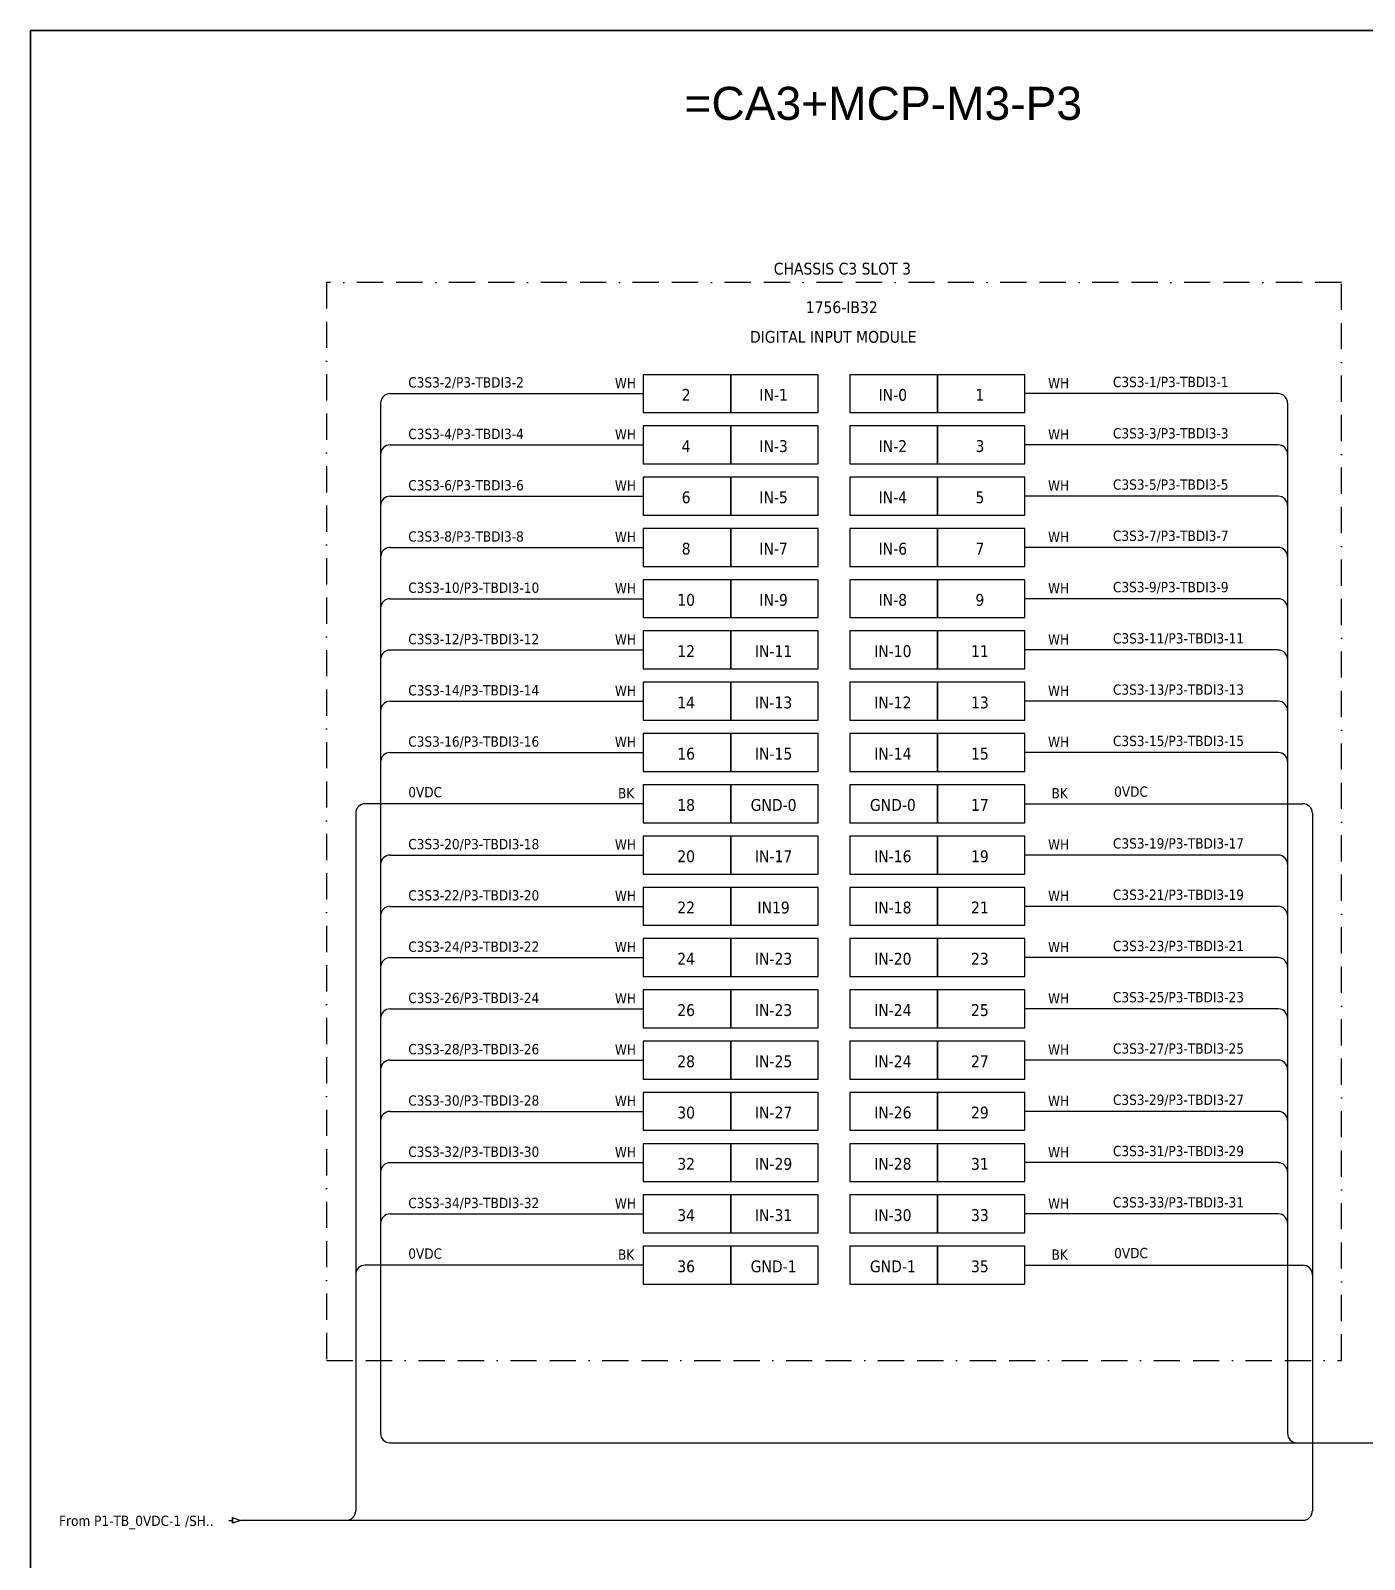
# Model space of a CAD drawing. Header units: millimetres. Extents: x 0 to 62600, y 0 to 14837.
# Drawn here: x 12580 to 13872, y 7233 to 8713 of the extents above; entities that cross this region are included whole.
import ezdxf
from ezdxf.enums import TextEntityAlignment as Align

# ---------------------------------------------------------------- set-up
doc = ezdxf.new("R2010")
doc.units = ezdxf.units.MM
doc.linetypes.add('BORDERX2', pattern=[88.9, 25.4, -12.7, 25.4, -12.7, 0, -12.7])
for name, color, linetype in [('HELPPOINT', 7, 'Continuous'), ('VECTORS', 7, 'Continuous'), ('x01001-FrameArea', 2, 'BORDERX2')]:
    doc.layers.add(name, color=color, linetype=linetype)
doc.layers.add('IE-EQUIP', color=253, linetype='Continuous', lineweight=25)
doc.layers.add('IE-WIRE', color=7, linetype='Continuous', lineweight=25)
doc.styles.get("Standard").update_dxf_attribs({"font": 'arial.ttf'})
doc.styles.add('Tahoma', font='')
doc.styles.get('Tahoma').set_extended_font_data('Tahoma')

# ---------------------------------------------------------------- blocks, each defined once
blk = doc.blocks.new('xTerminal_fr_to')
at = {"layer": 'VECTORS', "color": 1, "true_color": 0xff0000}
for p, q in [((-11.3, 0), (-7.8, 0)), ((-7.8, 2.8), (0, 0)), ((-7.8, -2.8), (-7.8, 2.8)), ((-7.8, 2.8), (0, 0)), ((-7.8, 2.8), (-7.8, -2.8)), ((0, 0), (-7.8, -2.8)), ((0, 0), (-7.8, -2.8))]:
    blk.add_line(p, q, dxfattribs=at)

msp = doc.modelspace()

# ---------------------------------------------------------------- linework, layer by layer
at = {"layer": 'HELPPOINT', "color": 4, "lineweight": 35}
for p, q in [((12579.9, 6008.4), (12579.9, 8712.6)), ((12579.9, 8712.6), (16473.2, 8712.6)), ((12579.9, 6008.4), (12579.9, 8712.6)), ((12579.9, 8712.6), (16473.2, 8712.6))]:
    msp.add_line(p, q, dxfattribs=at)
at = {"layer": 'IE-EQUIP', "linetype": 'Continuous', "ltscale": 25.4}
for points in [[(13173.3, 8342.8), (13258, 8342.8), (13258, 8379.5), (13173.3, 8379.5)], [(13258, 8342.8), (13342.6, 8342.8), (13342.6, 8379.5), (13258, 8379.5)], [(13373.5, 8342.8), (13458.1, 8342.8), (13458.1, 8379.5), (13373.5, 8379.5)], [(13458.1, 8342.8), (13542.8, 8342.8), (13542.8, 8379.5), (13458.1, 8379.5)], [(13173.3, 8293.2), (13258, 8293.2), (13258, 8329.9), (13173.3, 8329.9)], [(13258, 8293.2), (13342.6, 8293.2), (13342.6, 8329.9), (13258, 8329.9)], [(13373.5, 8293.2), (13458.1, 8293.2), (13458.1, 8329.9), (13373.5, 8329.9)], [(13458.1, 8293.2), (13542.8, 8293.2), (13542.8, 8329.9), (13458.1, 8329.9)], [(13173.3, 8243.6), (13258, 8243.6), (13258, 8280.3), (13173.3, 8280.3)], [(13258, 8243.6), (13342.6, 8243.6), (13342.6, 8280.3), (13258, 8280.3)], [(13373.5, 8243.6), (13458.1, 8243.6), (13458.1, 8280.3), (13373.5, 8280.3)], [(13458.1, 8243.6), (13542.8, 8243.6), (13542.8, 8280.3), (13458.1, 8280.3)], [(13173.3, 8193.9), (13258, 8193.9), (13258, 8230.6), (13173.3, 8230.6)], [(13258, 8193.9), (13342.6, 8193.9), (13342.6, 8230.6), (13258, 8230.6)], [(13373.5, 8193.9), (13458.1, 8193.9), (13458.1, 8230.6), (13373.5, 8230.6)], [(13458.1, 8193.9), (13542.8, 8193.9), (13542.8, 8230.6), (13458.1, 8230.6)], [(13173.3, 8144.3), (13258, 8144.3), (13258, 8181), (13173.3, 8181)], [(13258, 8144.3), (13342.6, 8144.3), (13342.6, 8181), (13258, 8181)], [(13373.5, 8144.3), (13458.1, 8144.3), (13458.1, 8181), (13373.5, 8181)], [(13458.1, 8144.3), (13542.8, 8144.3), (13542.8, 8181), (13458.1, 8181)], [(13173.3, 8094.7), (13258, 8094.7), (13258, 8131.4), (13173.3, 8131.4)], [(13258, 8094.7), (13342.6, 8094.7), (13342.6, 8131.4), (13258, 8131.4)], [(13373.5, 8094.7), (13458.1, 8094.7), (13458.1, 8131.4), (13373.5, 8131.4)], [(13458.1, 8094.7), (13542.8, 8094.7), (13542.8, 8131.4), (13458.1, 8131.4)], [(13173.3, 8045), (13258, 8045), (13258, 8081.7), (13173.3, 8081.7)], [(13258, 8045), (13342.6, 8045), (13342.6, 8081.7), (13258, 8081.7)], [(13373.5, 8045), (13458.1, 8045), (13458.1, 8081.7), (13373.5, 8081.7)], [(13458.1, 8045), (13542.8, 8045), (13542.8, 8081.7), (13458.1, 8081.7)], [(13173.3, 7995.4), (13258, 7995.4), (13258, 8032.1), (13173.3, 8032.1)], [(13258, 7995.4), (13342.6, 7995.4), (13342.6, 8032.1), (13258, 8032.1)], [(13373.5, 7995.4), (13458.1, 7995.4), (13458.1, 8032.1), (13373.5, 8032.1)], [(13458.1, 7995.4), (13542.8, 7995.4), (13542.8, 8032.1), (13458.1, 8032.1)], [(13173.3, 7945.8), (13258, 7945.8), (13258, 7982.5), (13173.3, 7982.5)], [(13258, 7945.8), (13342.6, 7945.8), (13342.6, 7982.5), (13258, 7982.5)], [(13373.5, 7945.8), (13458.1, 7945.8), (13458.1, 7982.5), (13373.5, 7982.5)], [(13458.1, 7945.8), (13542.8, 7945.8), (13542.8, 7982.5), (13458.1, 7982.5)], [(13173.3, 7896.1), (13258, 7896.1), (13258, 7932.8), (13173.3, 7932.8)], [(13258, 7896.1), (13342.6, 7896.1), (13342.6, 7932.8), (13258, 7932.8)], [(13373.5, 7896.1), (13458.1, 7896.1), (13458.1, 7932.8), (13373.5, 7932.8)], [(13458.1, 7896.1), (13542.8, 7896.1), (13542.8, 7932.8), (13458.1, 7932.8)], [(13173.3, 7846.5), (13258, 7846.5), (13258, 7883.2), (13173.3, 7883.2)], [(13258, 7846.5), (13342.6, 7846.5), (13342.6, 7883.2), (13258, 7883.2)], [(13373.5, 7846.5), (13458.1, 7846.5), (13458.1, 7883.2), (13373.5, 7883.2)], [(13458.1, 7846.5), (13542.8, 7846.5), (13542.8, 7883.2), (13458.1, 7883.2)], [(13173.3, 7796.9), (13258, 7796.9), (13258, 7833.6), (13173.3, 7833.6)], [(13258, 7796.9), (13342.6, 7796.9), (13342.6, 7833.6), (13258, 7833.6)], [(13373.5, 7796.9), (13458.1, 7796.9), (13458.1, 7833.6), (13373.5, 7833.6)], [(13458.1, 7796.9), (13542.8, 7796.9), (13542.8, 7833.6), (13458.1, 7833.6)], [(13173.3, 7747.2), (13258, 7747.2), (13258, 7783.9), (13173.3, 7783.9)], [(13258, 7747.2), (13342.6, 7747.2), (13342.6, 7783.9), (13258, 7783.9)], [(13373.5, 7747.2), (13458.1, 7747.2), (13458.1, 7783.9), (13373.5, 7783.9)], [(13458.1, 7747.2), (13542.8, 7747.2), (13542.8, 7783.9), (13458.1, 7783.9)], [(13173.3, 7697.6), (13258, 7697.6), (13258, 7734.3), (13173.3, 7734.3)], [(13258, 7697.6), (13342.6, 7697.6), (13342.6, 7734.3), (13258, 7734.3)], [(13373.5, 7697.6), (13458.1, 7697.6), (13458.1, 7734.3), (13373.5, 7734.3)], [(13458.1, 7697.6), (13542.8, 7697.6), (13542.8, 7734.3), (13458.1, 7734.3)], [(13173.3, 7648), (13258, 7648), (13258, 7684.7), (13173.3, 7684.7)], [(13258, 7648), (13342.6, 7648), (13342.6, 7684.7), (13258, 7684.7)], [(13373.5, 7648), (13458.1, 7648), (13458.1, 7684.7), (13373.5, 7684.7)], [(13458.1, 7648), (13542.8, 7648), (13542.8, 7684.7), (13458.1, 7684.7)], [(13173.3, 7598.3), (13258, 7598.3), (13258, 7635), (13173.3, 7635)], [(13258, 7598.3), (13342.6, 7598.3), (13342.6, 7635), (13258, 7635)], [(13373.5, 7598.3), (13458.1, 7598.3), (13458.1, 7635), (13373.5, 7635)], [(13458.1, 7598.3), (13542.8, 7598.3), (13542.8, 7635), (13458.1, 7635)], [(13173.3, 7548.7), (13258, 7548.7), (13258, 7585.4), (13173.3, 7585.4)], [(13258, 7548.7), (13342.6, 7548.7), (13342.6, 7585.4), (13258, 7585.4)], [(13373.5, 7548.7), (13458.1, 7548.7), (13458.1, 7585.4), (13373.5, 7585.4)], [(13458.1, 7548.7), (13542.8, 7548.7), (13542.8, 7585.4), (13458.1, 7585.4)], [(13173.3, 7499.1), (13258, 7499.1), (13258, 7535.8), (13173.3, 7535.8)], [(13258, 7499.1), (13342.6, 7499.1), (13342.6, 7535.8), (13258, 7535.8)], [(13373.5, 7499.1), (13458.1, 7499.1), (13458.1, 7535.8), (13373.5, 7535.8)], [(13458.1, 7499.1), (13542.8, 7499.1), (13542.8, 7535.8), (13458.1, 7535.8)]]:
    msp.add_lwpolyline(points, close=True, dxfattribs=at)
at = {"layer": 'IE-WIRE', "color": 4, "ltscale": 25.4}
for p, q in [((12918.9, 8352), (12918.9, 7354.6)), ((12928.1, 8361.2), (13173.3, 8361.2)), ((13788.1, 8361.2), (13542.8, 8361.2)), ((13797.2, 8352), (13797.2, 7354.6)), ((12928.1, 8311.5), (13173.3, 8311.5)), ((13788.1, 8311.5), (13542.8, 8311.5)), ((12928.1, 8261.9), (13173.3, 8261.9)), ((13788.1, 8261.9), (13542.8, 8261.9)), ((12928.1, 8212.3), (13173.3, 8212.3)), ((13788.1, 8212.3), (13542.8, 8212.3)), ((12928.1, 8162.6), (13173.3, 8162.6)), ((13788.1, 8162.6), (13542.8, 8162.6)), ((12928.1, 8113), (13173.3, 8113)), ((13788.1, 8113), (13542.8, 8113)), ((12928.1, 8063.4), (13173.3, 8063.4)), ((13788.1, 8063.4), (13542.8, 8063.4)), ((12928.1, 8013.7), (13173.3, 8013.7)), ((13788.1, 8013.7), (13542.8, 8013.7)), ((12928.1, 7914.5), (13173.3, 7914.5)), ((13788.1, 7914.5), (13542.8, 7914.5)), ((12928.1, 7864.8), (13173.3, 7864.8)), ((13788.1, 7864.8), (13542.8, 7864.8)), ((12928.1, 7815.2), (13173.3, 7815.2)), ((13788.1, 7815.2), (13542.8, 7815.2)), ((12928.1, 7765.6), (13173.3, 7765.6)), ((13788.1, 7765.6), (13542.8, 7765.6)), ((12928.1, 7715.9), (13173.3, 7715.9)), ((13788.1, 7715.9), (13542.8, 7715.9)), ((12928.1, 7666.3), (13173.3, 7666.3)), ((13788.1, 7666.3), (13542.8, 7666.3)), ((12928.1, 7616.7), (13173.3, 7616.7)), ((13788.1, 7616.7), (13542.8, 7616.7)), ((12928.1, 7567.1), (13173.3, 7567.1)), ((13788.1, 7567.1), (13542.8, 7567.1))]:
    msp.add_line(p, q, dxfattribs=at)
at = {"layer": 'IE-WIRE', "color": 7, "ltscale": 25.4}
for p, q in [((13173.3, 7964.1), (12903.9, 7964.1)), ((13542.8, 7964.1), (13812.2, 7964.1)), ((12894.8, 7955), (12894.8, 7279.4)), ((13821.3, 7955), (13821.3, 7279.4)), ((13173.3, 7517.4), (12903.9, 7517.4)), ((13542.8, 7517.4), (13812.2, 7517.4)), ((13812.3, 7270.4), (12783.3, 7270.4))]:
    msp.add_line(p, q, dxfattribs=at)
at = {"layer": 'IE-WIRE', "color": 4}
msp.add_line((12928, 7345.4), (13969.3, 7345.4), dxfattribs=at)
at = {"layer": 'IE-WIRE', "color": 4, "ltscale": 25.4}
for centre, start, end in [((12928.1, 8352), 90, 180), ((13788.1, 8352), 0, 90), ((12928.1, 8302.4), 90, 180), ((13788.1, 8302.4), 0, 90), ((12928.1, 8252.7), 90, 180), ((13788.1, 8252.7), 0, 90), ((12928.1, 8203.1), 90, 180), ((13788.1, 8203.1), 0, 90), ((12928.1, 8153.5), 90, 180), ((13788.1, 8153.5), 0, 90), ((12928.1, 8103.8), 90, 180), ((13788.1, 8103.8), 0, 90), ((12928.1, 8054.2), 90, 180), ((13788.1, 8054.2), 0, 90), ((12928.1, 8004.6), 90, 180), ((13788.1, 8004.6), 0, 90), ((12928.1, 7905.3), 90, 180), ((13788.1, 7905.3), 0, 90), ((12928.1, 7855.7), 90, 180), ((13788.1, 7855.7), 0, 90), ((12928.1, 7806), 90, 180), ((13788.1, 7806), 0, 90), ((12928.1, 7756.4), 90, 180), ((13788.1, 7756.4), 0, 90), ((12928.1, 7706.8), 90, 180), ((13788.1, 7706.8), 0, 90), ((12928.1, 7657.1), 90, 180), ((13788.1, 7657.1), 0, 90), ((12928.1, 7607.5), 90, 180), ((13788.1, 7607.5), 0, 90), ((12928.1, 7557.9), 90, 180), ((13788.1, 7557.9), 0, 90)]:
    msp.add_arc(centre, 9.17, start, end, dxfattribs=at)
at = {"layer": 'IE-WIRE', "color": 7, "ltscale": 25.4}
for centre, radius, start, end in [((12903.9, 7955), 9.14, 90, 180), ((13812.2, 7955), 9.14, 0, 90), ((12903.9, 7508.3), 9.14, 90, 180), ((13812.2, 7508.3), 9.14, 0, 90), ((12885.8, 7279.4), 8.96, 270, 0), ((13812.3, 7279.4), 8.96, 270, 0), ((13812.3, 7279.4), 8.96, 270, 0)]:
    msp.add_arc(centre, radius, start, end, dxfattribs=at)
at = {"layer": 'IE-WIRE', "color": 4}
for centre in [(12928, 7354.6), (13806.4, 7354.6)]:
    msp.add_arc(centre, 9.14, 180, 270, dxfattribs=at)
at = {"layer": 'x01001-FrameArea'}
msp.add_lwpolyline([(12866.6, 7425.1), (13849.5, 7425.1), (13849.5, 8468.9), (12866.6, 8468.9)], close=True, dxfattribs=at)

# ---------------------------------------------------------------- block references
msp.add_blockref('xTerminal_fr_to', (12783.3, 7270.4))

# ---------------------------------------------------------------- texts
at = {"color": 2}
msp.add_text('=CA3+MCP-M3-P3', height=32, dxfattribs=at).set_placement((13213.2, 8626.2))
at = {"color": 2, "style": 'Tahoma'}
for s, height, p in [('CHASSIS C3 SLOT 3', 11.441, (13366.1, 8482.2)), ('1756-IB32', 11.44, (13365.5, 8444.8)), ('DIGITAL INPUT MODULE', 11.441, (13357.3, 8416.2)), ('2', 11.4, (13214.8, 8360)), ('IN-1', 11.44, (13299.5, 8360)), ('IN-0', 11.44, (13415, 8360)), ('1', 11.4, (13499.3, 8360)), ('4', 11.4, (13214.8, 8310.4)), ('IN-3', 11.44, (13299.5, 8310.4)), ('IN-2', 11.44, (13415, 8310.4)), ('3', 11.4, (13499.3, 8310.4)), ('6', 11.4, (13214.8, 8260.8)), ('IN-5', 11.44, (13299.5, 8260.8)), ('IN-4', 11.44, (13415, 8260.8)), ('5', 11.4, (13499.3, 8260.8)), ('8', 11.4, (13214.8, 8211.1)), ('IN-7', 11.44, (13299.5, 8211.1)), ('IN-6', 11.44, (13415, 8211.1)), ('7', 11.4, (13499.3, 8211.1)), ('10', 11.44, (13214.8, 8161.5)), ('IN-9', 11.44, (13299.5, 8161.5)), ('IN-8', 11.44, (13415, 8161.5)), ('9', 11.4, (13499.3, 8161.5)), ('12', 11.44, (13214.8, 8111.9)), ('IN-11', 11.44, (13299.5, 8111.9)), ('IN-10', 11.44, (13415, 8111.9)), ('11', 11.44, (13499.3, 8111.9)), ('14', 11.44, (13214.8, 8062.2)), ('IN-13', 11.44, (13299.5, 8062.2)), ('IN-12', 11.44, (13415, 8062.2)), ('13', 11.44, (13499.3, 8062.2)), ('16', 11.44, (13214.8, 8012.6)), ('IN-15', 11.44, (13299.5, 8012.6)), ('IN-14', 11.44, (13415, 8012.6)), ('15', 11.44, (13499.3, 8012.6)), ('18', 11.44, (13214.8, 7963)), ('GND-0', 11.44, (13299.5, 7963)), ('GND-0', 11.44, (13415, 7963)), ('17', 11.44, (13499.3, 7963)), ('20', 11.44, (13214.8, 7913.3)), ('IN-17', 11.44, (13299.5, 7913.3)), ('IN-16', 11.44, (13415, 7913.3)), ('19', 11.44, (13499.3, 7913.3)), ('22', 11.44, (13214.8, 7863.7)), ('IN19', 11.44, (13299.5, 7863.7)), ('IN-18', 11.44, (13415, 7863.7)), ('21', 11.44, (13499.3, 7863.7)), ('24', 11.44, (13214.8, 7814.1)), ('IN-23', 11.44, (13299.5, 7814.1)), ('IN-20', 11.44, (13415, 7814.1)), ('23', 11.44, (13499.3, 7814.1)), ('26', 11.44, (13214.8, 7764.4)), ('IN-23', 11.44, (13299.5, 7764.4)), ('IN-24', 11.44, (13415, 7764.4)), ('25', 11.44, (13499.3, 7764.4)), ('28', 11.44, (13214.8, 7714.8)), ('IN-25', 11.44, (13299.5, 7714.8)), ('IN-24', 11.44, (13415, 7714.8)), ('27', 11.44, (13499.3, 7714.8)), ('30', 11.44, (13214.8, 7665.2)), ('IN-27', 11.44, (13299.5, 7665.2)), ('IN-26', 11.44, (13415, 7665.2)), ('29', 11.44, (13499.3, 7665.2)), ('32', 11.44, (13214.8, 7615.5)), ('IN-29', 11.44, (13299.5, 7615.5)), ('IN-28', 11.44, (13415, 7615.5)), ('31', 11.44, (13499.3, 7615.5)), ('34', 11.44, (13214.8, 7565.9)), ('IN-31', 11.44, (13299.5, 7565.9)), ('IN-30', 11.44, (13415, 7565.9)), ('33', 11.44, (13499.3, 7565.9)), ('36', 11.44, (13214.8, 7516.3)), ('GND-1', 11.44, (13299.5, 7516.3)), ('GND-1', 11.44, (13415, 7516.3)), ('35', 11.44, (13499.3, 7516.3))]:
    msp.add_text(s, height=height, dxfattribs=at).set_placement(p, align=Align.MIDDLE_CENTER)
at = {"color": 4, "style": 'Tahoma'}
for s, height, p in [('C3S3-2/P3-TBDI3-2', 9.949, (12945.7, 8367.1)), ('C3S3-1/P3-TBDI3-1', 9.949, (13628.2, 8367.5)), ('WH', 9.95, (13145.8, 8366.4)), ('WH', 9.95, (13565.3, 8366.4)), ('C3S3-4/P3-TBDI3-4', 9.949, (12945.7, 8317.2)), ('WH', 9.95, (13145.8, 8316.8)), ('WH', 9.95, (13565.3, 8316.8)), ('C3S3-3/P3-TBDI3-3', 9.949, (13628.2, 8317.8)), ('C3S3-6/P3-TBDI3-6', 9.949, (12945.7, 8267.5)), ('WH', 9.95, (13145.8, 8267.2)), ('WH', 9.95, (13565.3, 8267.2)), ('C3S3-5/P3-TBDI3-5', 9.949, (13628.2, 8268.2)), ('C3S3-8/P3-TBDI3-8', 9.949, (12945.7, 8217.9)), ('WH', 9.95, (13145.8, 8217.5)), ('WH', 9.95, (13565.3, 8217.5)), ('C3S3-7/P3-TBDI3-7', 9.949, (13628.2, 8218.6)), ('C3S3-10/P3-TBDI3-10', 9.949, (12945.7, 8168.3)), ('WH', 9.95, (13145.8, 8167.9)), ('WH', 9.95, (13565.3, 8167.9)), ('C3S3-9/P3-TBDI3-9', 9.949, (13628.2, 8168.9)), ('C3S3-12/P3-TBDI3-12', 9.949, (12945.7, 8118.6)), ('WH', 9.95, (13145.8, 8118.3)), ('WH', 9.95, (13565.3, 8118.3)), ('C3S3-11/P3-TBDI3-11', 9.949, (13628.2, 8119.3)), ('C3S3-14/P3-TBDI3-14', 9.949, (12945.7, 8069)), ('WH', 9.95, (13145.8, 8068.6)), ('WH', 9.95, (13565.3, 8068.6)), ('C3S3-13/P3-TBDI3-13', 9.949, (13628.2, 8069.7)), ('C3S3-16/P3-TBDI3-16', 9.949, (12945.7, 8019.4)), ('WH', 9.95, (13145.8, 8019)), ('WH', 9.95, (13565.3, 8019)), ('C3S3-15/P3-TBDI3-15', 9.949, (13628.2, 8020)), ('C3S3-20/P3-TBDI3-18', 9.949, (12945.7, 7920.1)), ('WH', 9.95, (13145.8, 7919.7)), ('WH', 9.95, (13565.3, 7919.7)), ('C3S3-19/P3-TBDI3-17', 9.949, (13628.2, 7920.8)), ('C3S3-22/P3-TBDI3-20', 9.949, (12945.7, 7870.5)), ('WH', 9.95, (13145.8, 7870.1)), ('WH', 9.95, (13565.3, 7870.1)), ('C3S3-21/P3-TBDI3-19', 9.949, (13628.2, 7871.1)), ('C3S3-24/P3-TBDI3-22', 9.949, (12945.7, 7820.8)), ('WH', 9.95, (13145.8, 7820.5)), ('WH', 9.95, (13565.3, 7820.5)), ('C3S3-23/P3-TBDI3-21', 9.949, (13628.2, 7821.5)), ('C3S3-26/P3-TBDI3-24', 9.949, (12945.7, 7771.2)), ('WH', 9.95, (13145.8, 7770.8)), ('WH', 9.95, (13565.3, 7770.8)), ('C3S3-25/P3-TBDI3-23', 9.949, (13628.2, 7771.9)), ('C3S3-28/P3-TBDI3-26', 9.949, (12945.7, 7721.6)), ('WH', 9.95, (13145.8, 7721.2)), ('WH', 9.95, (13565.3, 7721.2)), ('C3S3-27/P3-TBDI3-25', 9.949, (13628.2, 7722.2)), ('C3S3-30/P3-TBDI3-28', 9.949, (12945.7, 7671.9)), ('C3S3-29/P3-TBDI3-27', 9.949, (13628.2, 7672.6)), ('WH', 9.95, (13145.8, 7671.6)), ('WH', 9.95, (13565.3, 7671.6)), ('C3S3-32/P3-TBDI3-30', 9.949, (12945.7, 7622.3)), ('WH', 9.95, (13145.8, 7621.9)), ('WH', 9.95, (13565.3, 7621.9)), ('C3S3-31/P3-TBDI3-29', 9.949, (13628.2, 7623)), ('C3S3-34/P3-TBDI3-32', 9.949, (12945.7, 7572.7)), ('WH', 9.95, (13145.8, 7572.3)), ('WH', 9.95, (13565.3, 7572.3)), ('C3S3-33/P3-TBDI3-31', 9.949, (13628.2, 7573.3))]:
    msp.add_text(s, height=height, dxfattribs=at).set_placement(p)
at = {"color": 7, "style": 'Tahoma'}
for s, height, p in [('0VDC', 9.95, (12945.7, 7970.4)), ('BK', 9.95, (13148.8, 7969.4)), ('BK', 9.95, (13568.7, 7969.4)), ('0VDC', 9.95, (13629.3, 7970.9)), ('0VDC', 9.95, (12945.7, 7523.7)), ('0VDC', 9.95, (13629.3, 7524.2)), ('BK', 9.95, (13148.8, 7522.7)), ('BK', 9.95, (13568.7, 7522.7)), ('From P1-TB_0VDC-1 /SH..', 9.949, (12607.5, 7265))]:
    msp.add_text(s, height=height, dxfattribs=at).set_placement(p)

doc.saveas('drawing.dxf')
